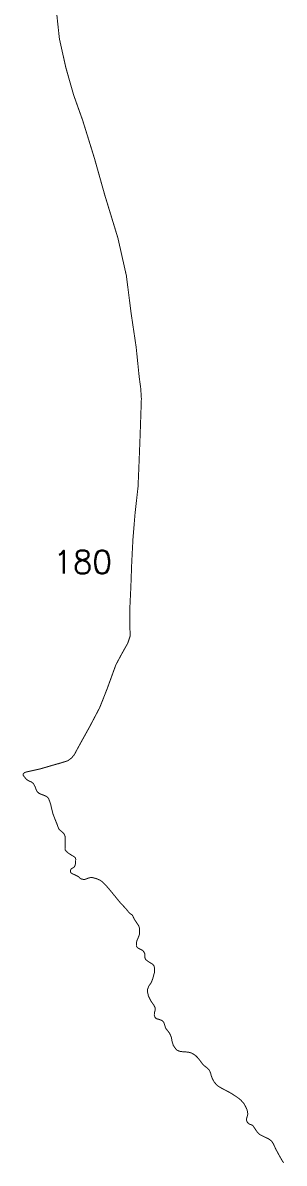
# Model space of a CAD drawing. Header units: metres. Extents: x 291592 to 296460, y 1979756 to 1986737.
# Drawn here: x 293561 to 294362, y 1979756 to 1983246 of the extents above; entities that cross this region are included whole.
import ezdxf

# ---------------------------------------------------------------- set-up
doc = ezdxf.new("R2010")
doc.units = ezdxf.units.M
doc.layers.add('NATURALLY PROTECTED', color=3, linetype='Continuous')
doc.styles.get("Standard").update_dxf_attribs({"font": 'simplex.shx'})

msp = doc.modelspace()

# ---------------------------------------------------------------- linework, layer by layer
at = {"layer": 'NATURALLY PROTECTED', "const_width": 3, "flags": 128}
msp.add_lwpolyline([(293663.8, 1983282.3), (293672.9, 1983197.9), (293692.6, 1983109.4), (293716.6, 1983025.1), (293744.3, 1982947.5), (293780.3, 1982831.6), (293811.9, 1982719.3), (293852.3, 1982587.2), (293878.2, 1982472.3), (293892.6, 1982358.2), (293908.2, 1982253.4), (293917.6, 1982161.2), (293922.1, 1982128.2), (293924.2, 1982096.4), (293922.5, 1982045.4), (293920, 1981974.3), (293916.4, 1981883.1), (293913.9, 1981825.2), (293904.9, 1981745.3), (293898.3, 1981665.7), (293894.5, 1981591.5), (293891.9, 1981518.4), (293889.1, 1981460.1), (293888.4, 1981403.7), (293890.1, 1981370.3), (293882.5, 1981347.4), (293872.7, 1981330.1), (293861.5, 1981310), (293845.8, 1981280.6), (293819.2, 1981207.5), (293796.4, 1981150), (293765.3, 1981090.9), (293733.1, 1981033), (293718.8, 1981006.3), (293710.2, 1980996.1), (293699.4, 1980987.7), (293669.5, 1980978.4), (293666, 1980977.7), (293613.6, 1980962.4), (293571.6, 1980953.1), (293565.4, 1980950.9), (293562.3, 1980946.9), (293562.2, 1980942.4), (293565.5, 1980938.3), (293571.9, 1980930.7), (293579.1, 1980925.9), (293587.6, 1980922.3), (293593.2, 1980917.8), (293598.5, 1980907.8), (293601.4, 1980900), (293603.2, 1980895.9), (293605.1, 1980892.9), (293610.6, 1980887.7), (293617.5, 1980884.7), (293628.4, 1980880.7), (293635.4, 1980876.7), (293639.8, 1980871.8), (293642.1, 1980865.9), (293644, 1980860.7), (293646.1, 1980854.1), (293649.5, 1980840.1), (293652.7, 1980826.5), (293656.6, 1980816.1), (293661.1, 1980804.6), (293664.8, 1980795.7), (293668.6, 1980785), (293671.4, 1980778.5), (293674.6, 1980775.1), (293683.2, 1980768.2), (293687.9, 1980762.4), (293690.5, 1980755.5), (293690.6, 1980739), (293690.4, 1980725.2), (293690.1, 1980718.7), (293691, 1980714.2), (293694.5, 1980709.8), (293700.5, 1980704.6), (293707, 1980700.5), (293712, 1980697.4), (293715.4, 1980695.5), (293719.8, 1980692.4), (293722, 1980689.6), (293722.9, 1980685.9), (293722.5, 1980672.7), (293721.1, 1980667.6), (293718.9, 1980662.9), (293716.2, 1980660.5), (293711, 1980657.8), (293708.1, 1980655.4), (293706.7, 1980650.7), (293707.6, 1980645), (293712.8, 1980641.6), (293722.1, 1980637.5), (293731, 1980633), (293735.8, 1980628.2), (293742, 1980625), (293749.2, 1980624), (293755.6, 1980625.9), (293763.7, 1980629), (293768.1, 1980629.8), (293774.9, 1980629.7), (293786.6, 1980626.6), (293798.5, 1980621.5), (293805, 1980616.5), (293813.2, 1980608.2), (293819.8, 1980601.1), (293834.3, 1980583.9), (293859.6, 1980552.8), (293877.7, 1980533.7), (293885.6, 1980523.5), (293888.6, 1980520.3), (293893.9, 1980517), (293896.1, 1980515.3), (293898, 1980512.3), (293899.8, 1980508), (293904.5, 1980499.5), (293915.7, 1980482.7), (293918.6, 1980474.8), (293918.8, 1980466.1), (293918.2, 1980455.7), (293914.3, 1980445.5), (293910.2, 1980436.3), (293908.9, 1980429.5), (293908.7, 1980420.2), (293912.7, 1980414.9), (293919.3, 1980411.4), (293927.3, 1980407.3), (293932.1, 1980402.2), (293935, 1980396.1), (293935.1, 1980384.9), (293937, 1980379.3), (293945.7, 1980372.6), (293959, 1980364.5), (293963.2, 1980359.5), (293964.8, 1980349.5), (293964.1, 1980338.9), (293958.8, 1980319.5), (293954.1, 1980308.1), (293946.7, 1980297.3), (293943.4, 1980288.5), (293943.2, 1980279), (293945.9, 1980266.9), (293953, 1980252.8), (293962.9, 1980238.6), (293966.1, 1980232), (293966.6, 1980225.2), (293964, 1980215.7), (293963.8, 1980208.7), (293966.1, 1980201.9), (293970.3, 1980197.9), (293977.8, 1980196), (293986.1, 1980193.1), (293992.8, 1980187.3), (293995.1, 1980180.2), (293998.1, 1980170.2), (294000.3, 1980166.6), (294010.9, 1980153.1), (294016, 1980141.2), (294018.2, 1980128.6), (294022.2, 1980115.8), (294028.8, 1980106.6), (294033.8, 1980101.5), (294040.8, 1980098.4), (294052.1, 1980096.6), (294065.1, 1980095.9), (294072, 1980094.7), (294077.4, 1980092.9), (294085, 1980088.9), (294091.2, 1980084.3), (294096.6, 1980078.7), (294102.6, 1980071.6), (294110.6, 1980060.6), (294116.7, 1980054.1), (294123.7, 1980048.9), (294129.5, 1980043.7), (294133, 1980039.2), (294136.2, 1980031.9), (294138.5, 1980022.9), (294141, 1980016.3), (294145, 1980008.5), (294147.8, 1980003.5), (294152.3, 1979998.5), (294157.9, 1979992.6), (294168.5, 1979986), (294179.7, 1979980.1), (294194.4, 1979972.5), (294208.1, 1979964), (294219.9, 1979956.2), (294229.1, 1979948.8), (294238.1, 1979938.5), (294243.3, 1979929.5), (294247.9, 1979919.6), (294249.8, 1979910.9), (294250.2, 1979905.7), (294248.6, 1979899), (294246.1, 1979890.6), (294247.1, 1979884.9), (294249.4, 1979880.2), (294254.4, 1979875.7), (294262.9, 1979872.7), (294266.5, 1979869.8), (294273, 1979860.2), (294279.1, 1979851.3), (294286.4, 1979843.8), (294302.5, 1979835.7), (294314.5, 1979829.9), (294322.9, 1979823.6), (294328.2, 1979815.9), (294335.8, 1979799.6), (294345.5, 1979781.5), (294357.5, 1979760.3), (294360.5, 1979757.2)], dxfattribs=at)

# ---------------------------------------------------------------- texts
at = {"insert": (293654, 1981630.8), "char_height": 70, "attachment_point": 1}
msp.add_mtext_dynamic_manual_height_columns('180', width=129.489, gutter_width=1, heights=[0], dxfattribs=at)

doc.saveas('drawing.dxf')
